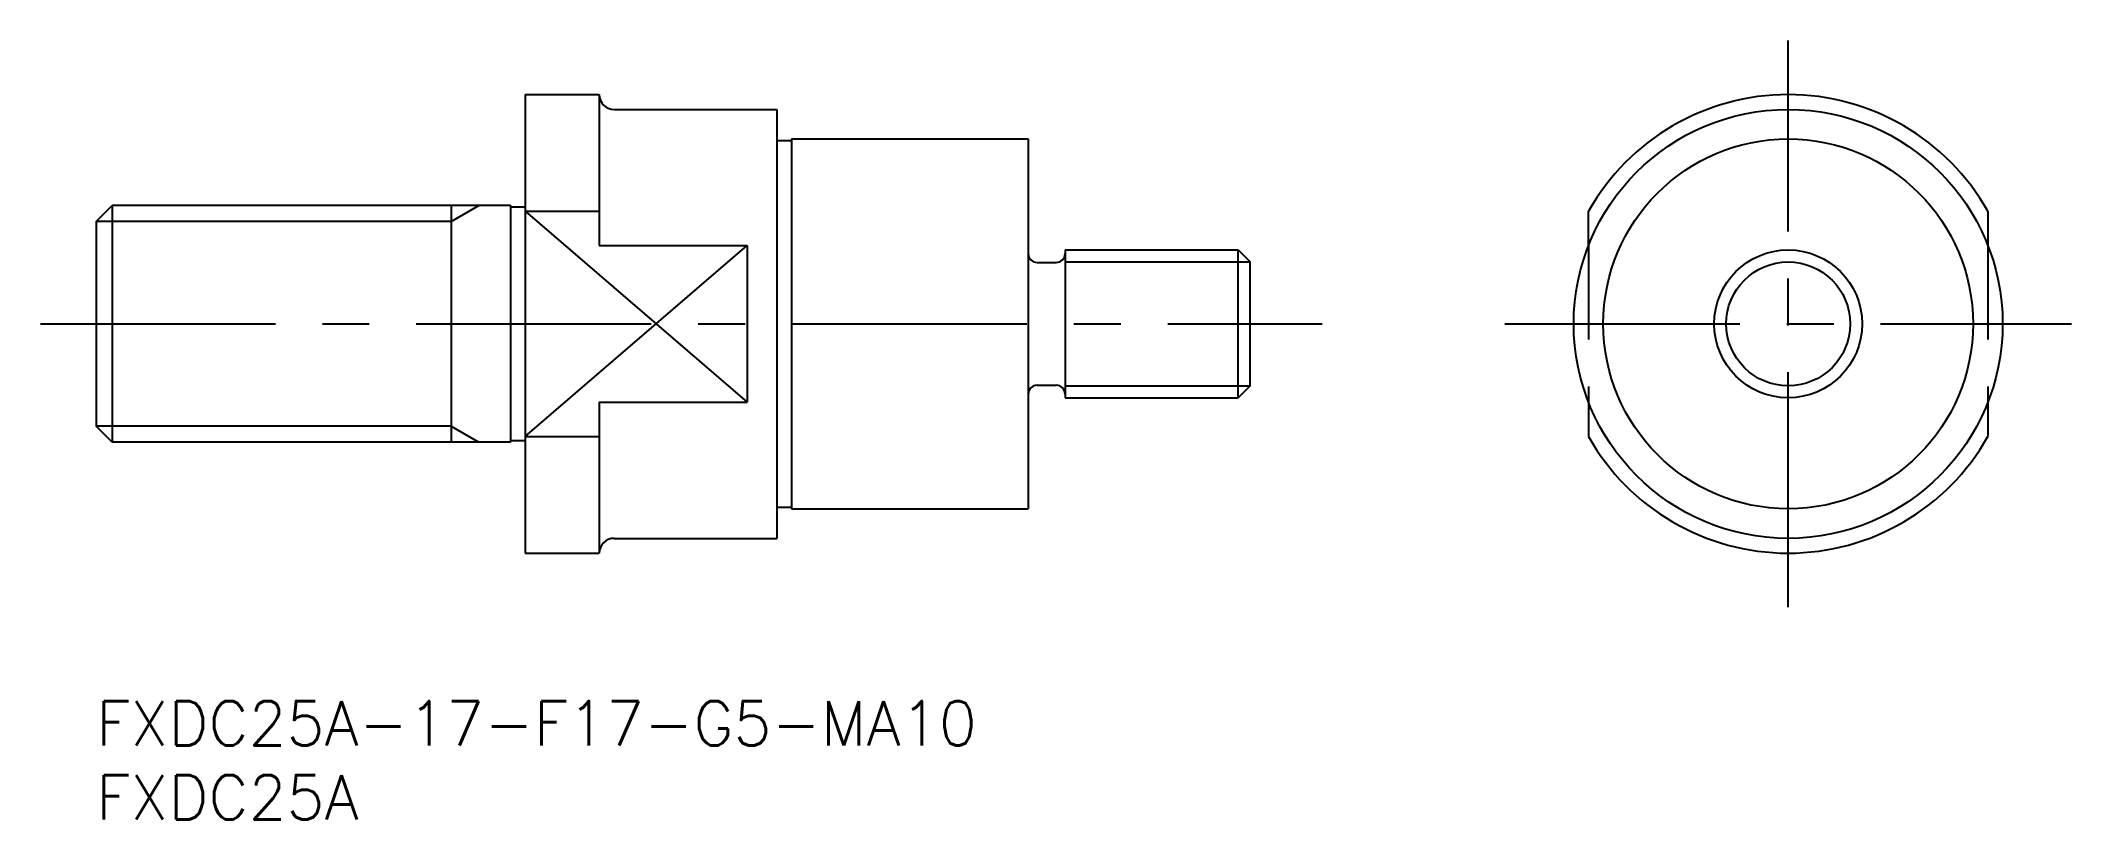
# Model space of a CAD drawing. Extents: x -4 to 134, y -8 to 45.
import ezdxf

# ---------------------------------------------------------------- set-up
doc = ezdxf.new("R2010")
doc.units = 0
doc.header["$LTSCALE"] = 0.5
doc.linetypes.add('CENTER', pattern=[50.8, 31.75, -6.35, 6.35, -6.35])
doc.linetypes.add('DASHED', pattern=[19.05, 12.7, -6.35])
for name, color, linetype in [('MSM_CENTER', 1, 'CENTER'), ('MSM_CONTINUOUS', 7, 'CONTINUOUS'), ('MSM_DASHED', 4, 'DASHED'), ('MSM_NARROW', 5, 'CONTINUOUS'), ('MSM_PART_NUMBER', 7, 'CONTINUOUS')]:
    doc.layers.add(name, color=color, linetype=linetype)
doc.styles.get("Standard").update_dxf_attribs({"font": 'txt.shx', "height": 3, "bigfont": 'bigfont.shx'})

# ---------------------------------------------------------------- blocks, each defined once
blk = doc.blocks.new('*U12')
at = {"layer": 'MSM_PART_NUMBER'}
blk.add_text('FXDC25A-17-F17-G5-MA10', height=3, dxfattribs=at).set_placement((0, -3))
blk = doc.blocks.new('*U13')
at = {"layer": 'MSM_PART_NUMBER'}
blk.add_text('FXDC25A', height=3, dxfattribs=at).set_placement((0, -8))

msp = doc.modelspace()

# ---------------------------------------------------------------- linework, layer by layer
at = {"layer": 'MSM_CENTER'}
for p, q in [((114.38, 6.35), (114.38, 44.65)), ((-3.77, 25.5), (82.87, 25.5)), ((95.23, 25.5), (133.53, 25.5))]:
    msp.add_line(p, q, dxfattribs=at)
at = {"layer": 'MSM_CONTINUOUS'}
for p, q in [((29, 41), (29, 10)), ((29, 41), (34, 41)), ((34, 41), (34, 30.79)), ((35, 40), (46, 40)), ((46, 40), (46, 11)), ((46, 37.9), (47, 37.9)), ((47, 38), (63, 38)), ((47, 38), (47, 13)), ((63, 38), (63, 13)), ((0, 32.42), (1.08, 33.5)), ((1.08, 33.5), (1.08, 17.5)), ((28, 33.5), (1.08, 33.5)), ((24, 33.5), (24, 17.5)), ((28, 33.5), (28, 17.5)), ((29, 33.4), (28, 33.4)), ((29, 33.12), (34, 33.12)), ((100.88, 30.79), (100.88, 33.12)), ((127.88, 33.12), (127.88, 30.79)), ((0, 32.42), (0, 18.58)), ((34, 30.79), (44, 30.79)), ((44, 30.79), (44, 20.21)), ((65.5, 30.5), (77.19, 30.5)), ((65.5, 30.5), (65.5, 20.5)), ((77.19, 20.5), (77.19, 30.5)), ((77.19, 30.5), (78, 29.69)), ((63.6, 29.65), (64.9, 29.65)), ((78, 21.31), (78, 29.69)), ((63.6, 21.35), (64.9, 21.35)), ((78, 21.31), (77.19, 20.5)), ((34, 20.21), (44, 20.21)), ((34, 20.21), (34, 10)), ((65.5, 20.5), (77.19, 20.5)), ((100.88, 20.21), (100.88, 17.88)), ((127.88, 20.21), (127.88, 17.88)), ((1.08, 17.5), (0, 18.58)), ((29, 17.88), (34, 17.88)), ((28, 17.5), (1.08, 17.5)), ((29, 17.6), (28, 17.6)), ((46, 13.1), (47, 13.1)), ((47, 13), (63, 13)), ((35, 11), (46, 11)), ((29, 10), (34, 10))]:
    msp.add_line(p, q, dxfattribs=at)
for radius in [14.5, 12.5, 5]:
    msp.add_circle((114.38, 25.5), radius, dxfattribs=at)
for centre, radius, start, end in [((35, 41), 1, 180, 270), ((114.38, 25.5), 15.5, 29.4287, 150.5713), ((63.6, 30.25), 0.6, 180, 270), ((64.9, 30.25), 0.6, 270, 0), ((63.6, 20.75), 0.6, 90, 180), ((64.9, 20.75), 0.6, 0, 90), ((114.38, 25.5), 15.5, 209.4287, 330.5713), ((35, 10), 1, 90, 180)]:
    msp.add_arc(centre, radius, start, end, dxfattribs=at)
at = {"layer": 'MSM_DASHED'}
for p, q in [((100.88, 30.79), (100.88, 20.21)), ((127.88, 30.79), (127.88, 20.21))]:
    msp.add_line(p, q, dxfattribs=at)
at = {"layer": 'MSM_NARROW'}
for p, q in [((24, 32.42), (25.87, 33.5)), ((29, 33.12), (44, 20.21)), ((24, 32.42), (0, 32.42)), ((29, 17.88), (44, 30.79)), ((65.5, 29.69), (78, 29.69)), ((65.5, 21.31), (78, 21.31)), ((24, 18.58), (0, 18.58)), ((24, 18.58), (25.87, 17.5))]:
    msp.add_line(p, q, dxfattribs=at)
msp.add_circle((114.38, 25.5), 4.19, dxfattribs=at)

# ---------------------------------------------------------------- block references
at = {"layer": 'MSM_CONTINUOUS'}
for name in ['*U12', '*U13']:
    msp.add_blockref(name, (0, 0), dxfattribs=at)

doc.saveas('drawing.dxf')
